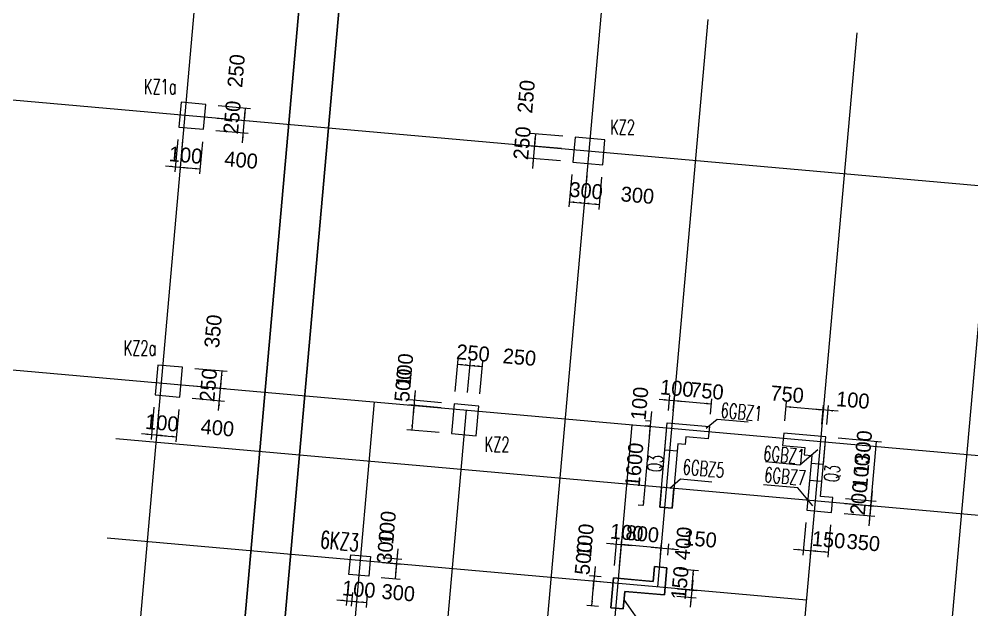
# Model space of a CAD drawing. Extents: x 387171 to 699106, y 11966 to 245688.
# Drawn here: x 590582 to 609728, y 68703 to 80573 of the extents above; entities that cross this region are included whole.
import ezdxf

# ---------------------------------------------------------------- set-up
doc = ezdxf.new("R2010")
doc.units = 0
doc.header["$LTSCALE"] = 100
doc.header["$MEASUREMENT"] = 0
for name, color, linetype in [('b边缘构件', 235, 'Continuous'), ('cnum', 7, 'Continuous'), ('COLU', 7, 'Continuous'), ('DIM', 3, 'Continuous'), ('DOTE', 253, 'Continuous'), ('NUM', 7, 'Continuous'), ('TEXT', 7, 'Continuous'), ('THIN', 7, 'Continuous'), ('wall-主楼', 2, 'Continuous'), ('Y阴影', 254, 'Continuous'), ('剪力墙身标注', 7, 'Continuous'), ('小尺寸', 4, 'Continuous'), ('柱', 2, 'Continuous')]:
    doc.layers.add(name, color=color, linetype=linetype)
doc.styles.add('hztxt', font='hztxt')
doc.styles.get("Standard").update_dxf_attribs({"font": 'standard'})
doc.dimstyles.get("Standard").update_dxf_attribs({"dimtxt": 300, "dimasz": 100, "dimexe": 100, "dimexo": 250, "dimgap": 100, "dimtad": 0, "dimtoh": 1, "dimdec": 0, "dimdsep": 46, "dimcen": 0.09, "dimclrt": 7, "dimadec": 0, "dimazin": 0, "dimtfac": 1, "dimtdec": 4, "dimtofl": 0, "dimtmove": 0, "dimatfit": 3, "dimfxl": 1, "dimtolj": 1, "dimtzin": 0, "dimarcsym": 0})

# ---------------------------------------------------------------- blocks, each defined once
blk = doc.blocks.new('*D484')
at = {"layer": '小尺寸', "color": 0, "linetype": 'ByBlock', "lineweight": -2}
for p, q in [((606539, 70445), (606481, 69797)), ((606887, 70414), (606830, 69766)), ((606490, 69897), (606839, 69866))]:
    blk.add_line(p, q, dxfattribs=at)
for points in [[(606490, 69897), (606591, 69905), (606588, 69871)], [(606839, 69866), (606738, 69858), (606741, 69891)]]:
    blk.add_solid(points, dxfattribs=at)
at = {"layer": '小尺寸', "color": 7, "linetype": 'Continuous', "lineweight": -2, "insert": (607547, 70054), "char_height": 300, "width": 566.67, "attachment_point": 5, "rotation": 354.9316, "style": 'hztxt'}
blk.add_mtext('350', dxfattribs=at)
blk = doc.blocks.new('*D2022')
at = {"layer": '小尺寸', "color": 0, "linetype": 'ByBlock', "lineweight": -2}
for p, q in [((603289, 72690), (603245, 72192)), ((603248, 72393), (603163, 72400)), ((603257, 72493), (603172, 72500))]:
    blk.add_line(p, q, dxfattribs=at)
for points in [[(603271, 72491), (603264, 72592), (603297, 72589)], [(603262, 72392), (603270, 72291), (603237, 72294)]]:
    blk.add_solid(points, dxfattribs=at)
at = {"layer": '小尺寸', "color": 7, "linetype": 'Continuous', "lineweight": -2, "insert": (603052, 72850), "char_height": 300, "width": 476.67, "attachment_point": 5, "rotation": 84.9316, "style": 'hztxt'}
blk.add_mtext('100', dxfattribs=at)
blk = doc.blocks.new('*D1973')
at = {"layer": '小尺寸', "color": 0, "linetype": 'ByBlock', "lineweight": -2}
for p, q in [((603262, 72392), (603121, 70798)), ((603248, 72393), (603163, 72400)), ((603107, 70799), (603021, 70807))]:
    blk.add_line(p, q, dxfattribs=at)
for points in [[(603262, 72392), (603270, 72291), (603237, 72294)], [(603121, 70798), (603113, 70899), (603147, 70896)]]:
    blk.add_solid(points, dxfattribs=at)
at = {"layer": '小尺寸', "color": 7, "linetype": 'Continuous', "lineweight": -2, "insert": (602943, 71617), "char_height": 300, "width": 685, "attachment_point": 5, "rotation": 84.9316, "style": 'hztxt'}
blk.add_mtext('1600', dxfattribs=at)
blk = doc.blocks.new('*D1395')
at = {"layer": '小尺寸', "color": 0, "linetype": 'ByBlock', "lineweight": -2}
for p, q in [((602268, 69267), (602035, 69288)), ((602090, 68781), (602134, 69279)), ((602224, 68769), (601991, 68790))]:
    blk.add_line(p, q, dxfattribs=at)
for points in [[(602134, 69279), (602142, 69178), (602109, 69181)], [(602090, 68781), (602082, 68882), (602116, 68879)]]:
    blk.add_solid(points, dxfattribs=at)
at = {"layer": '小尺寸', "color": 7, "linetype": 'Continuous', "lineweight": -2, "insert": (601924, 69742), "char_height": 300, "width": 566.67, "attachment_point": 5, "rotation": 84.9316, "style": 'hztxt'}
blk.add_mtext('500', dxfattribs=at)
blk = doc.blocks.new('*D958')
at = {"layer": '小尺寸', "color": 0, "linetype": 'ByBlock', "lineweight": -2}
for p, q in [((603847, 69529), (604235, 69494)), ((604100, 69105), (604135, 69503)), ((603812, 69130), (604199, 69096))]:
    blk.add_line(p, q, dxfattribs=at)
for points in [[(604135, 69503), (604143, 69402), (604110, 69405)], [(604100, 69105), (604092, 69206), (604125, 69203)]]:
    blk.add_solid(points, dxfattribs=at)
at = {"layer": '小尺寸', "color": 7, "linetype": 'Continuous', "lineweight": -2, "insert": (603932, 70040), "char_height": 300, "width": 576.67, "attachment_point": 5, "rotation": 84.9316, "style": 'hztxt'}
blk.add_mtext('400', dxfattribs=at)
blk = doc.blocks.new('*D547')
at = {"layer": '小尺寸', "color": 0, "linetype": 'ByBlock', "lineweight": -2}
for p, q in [((603628, 72711), (603655, 73016)), ((603727, 72702), (603754, 73007)), ((603447, 72934), (603945, 72890))]:
    blk.add_line(p, q, dxfattribs=at)
for points in [[(603646, 72916), (603545, 72908), (603548, 72942)], [(603745, 72907), (603847, 72915), (603844, 72882)]]:
    blk.add_solid(points, dxfattribs=at)
at = {"layer": '小尺寸', "color": 7, "linetype": 'Continuous', "lineweight": -2, "insert": (603799, 73154), "char_height": 300, "width": 476.67, "attachment_point": 5, "rotation": 354.9316, "style": 'hztxt'}
blk.add_mtext('100', dxfattribs=at)
blk = doc.blocks.new('*D121')
at = {"layer": '小尺寸', "color": 0, "linetype": 'ByBlock', "lineweight": -2}
for p, q in [((603727, 72702), (603754, 73007)), ((603745, 72907), (604493, 72841)), ((604474, 72636), (604501, 72941))]:
    blk.add_line(p, q, dxfattribs=at)
for points in [[(603745, 72907), (603847, 72915), (603844, 72882)], [(604493, 72841), (604391, 72833), (604394, 72867)]]:
    blk.add_solid(points, dxfattribs=at)
at = {"layer": '小尺寸', "color": 7, "linetype": 'Continuous', "lineweight": -2, "insert": (604405, 73100), "char_height": 300, "width": 566.67, "attachment_point": 5, "rotation": 354.9316, "style": 'hztxt'}
blk.add_mtext('750', dxfattribs=at)
blk = doc.blocks.new('*D2255')
at = {"layer": '小尺寸', "color": 0, "linetype": 'ByBlock', "lineweight": -2}
for p, q in [((606715, 72437), (606749, 72819)), ((606815, 72428), (606849, 72810)), ((607039, 72693), (606541, 72737))]:
    blk.add_line(p, q, dxfattribs=at)
for points in [[(606741, 72719), (606639, 72711), (606642, 72744)], [(606840, 72710), (606941, 72718), (606938, 72685)]]:
    blk.add_solid(points, dxfattribs=at)
at = {"layer": '小尺寸', "color": 7, "linetype": 'Continuous', "lineweight": -2, "insert": (607336, 72917), "char_height": 300, "width": 476.67, "attachment_point": 5, "rotation": 354.9316, "style": 'hztxt'}
blk.add_mtext('100', dxfattribs=at)
blk = doc.blocks.new('*D1817')
at = {"layer": '小尺寸', "color": 0, "linetype": 'ByBlock', "lineweight": -2}
for p, q in [((605968, 72503), (606002, 72885)), ((606741, 72719), (605993, 72785)), ((606715, 72437), (606749, 72819))]:
    blk.add_line(p, q, dxfattribs=at)
for points in [[(605993, 72785), (606095, 72793), (606092, 72760)], [(606741, 72719), (606639, 72711), (606642, 72744)]]:
    blk.add_solid(points, dxfattribs=at)
at = {"layer": '小尺寸', "color": 7, "linetype": 'Continuous', "lineweight": -2, "insert": (606016, 73034), "char_height": 300, "width": 566.67, "attachment_point": 5, "rotation": 354.9316, "style": 'hztxt'}
blk.add_mtext('750', dxfattribs=at)
blk = doc.blocks.new('*D1975')
at = {"layer": '小尺寸', "color": 0, "linetype": 'ByBlock', "lineweight": -2}
for p, q in [((607721, 71093), (607677, 70595)), ((607185, 70939), (607803, 70885)), ((607176, 70840), (607794, 70785))]:
    blk.add_line(p, q, dxfattribs=at)
for points in [[(607704, 70893), (607696, 70995), (607729, 70992)], [(607695, 70794), (607702, 70693), (607669, 70696)]]:
    blk.add_solid(points, dxfattribs=at)
at = {"layer": '小尺寸', "color": 7, "linetype": 'Continuous', "lineweight": -2, "insert": (607505, 71480), "char_height": 300, "width": 476.67, "attachment_point": 5, "rotation": 84.9316, "style": 'hztxt'}
blk.add_mtext('100', dxfattribs=at)
blk = doc.blocks.new('*D1925')
at = {"layer": '小尺寸', "color": 0, "linetype": 'ByBlock', "lineweight": -2}
for p, q in [((607042, 72157), (607909, 72080)), ((607695, 70794), (607810, 72089)), ((607176, 70840), (607794, 70785))]:
    blk.add_line(p, q, dxfattribs=at)
for points in [[(607810, 72089), (607817, 71988), (607784, 71991)], [(607695, 70794), (607687, 70895), (607720, 70892)]]:
    blk.add_solid(points, dxfattribs=at)
at = {"layer": '小尺寸', "color": 7, "linetype": 'Continuous', "lineweight": -2, "insert": (607539, 71864), "char_height": 300, "width": 690, "attachment_point": 5, "rotation": 84.9316, "style": 'hztxt'}
blk.add_mtext('1300', dxfattribs=at)
blk = doc.blocks.new('*D646')
at = {"layer": '小尺寸', "color": 0, "linetype": 'ByBlock', "lineweight": -2}
for p, q in [((602648, 69585), (602695, 70116)), ((603483, 69945), (602686, 70016)), ((603474, 69850), (603492, 70045))]:
    blk.add_line(p, q, dxfattribs=at)
for points in [[(602686, 70016), (602787, 70024), (602784, 69991)], [(603483, 69945), (603382, 69938), (603385, 69971)]]:
    blk.add_solid(points, dxfattribs=at)
at = {"layer": '小尺寸', "color": 7, "linetype": 'Continuous', "lineweight": -2, "insert": (603106, 70230), "char_height": 300, "width": 566.67, "attachment_point": 5, "rotation": 354.9316, "style": 'hztxt'}
blk.add_mtext('800', dxfattribs=at)
blk = doc.blocks.new('*D565')
at = {"layer": '小尺寸', "color": 0, "linetype": 'ByBlock', "lineweight": -2}
for p, q in [((602118, 69080), (602162, 69578)), ((602277, 69367), (602045, 69387)), ((602268, 69267), (602036, 69288))]:
    blk.add_line(p, q, dxfattribs=at)
for points in [[(602144, 69379), (602137, 69480), (602170, 69477)], [(602136, 69279), (602143, 69178), (602110, 69181)]]:
    blk.add_solid(points, dxfattribs=at)
at = {"layer": '小尺寸', "color": 7, "linetype": 'Continuous', "lineweight": -2, "insert": (601957, 70101), "char_height": 300, "width": 476.67, "attachment_point": 5, "rotation": 84.9316, "style": 'hztxt'}
blk.add_mtext('100', dxfattribs=at)
blk = doc.blocks.new('*D144')
at = {"layer": '小尺寸', "color": 0, "linetype": 'ByBlock', "lineweight": -2}
for p, q in [((603812, 69130), (604199, 69096)), ((604117, 69304), (604069, 68756)), ((603799, 68981), (604186, 68947))]:
    blk.add_line(p, q, dxfattribs=at)
for points in [[(604100, 69105), (604092, 69206), (604125, 69203)], [(604087, 68955), (604094, 68854), (604061, 68857)]]:
    blk.add_solid(points, dxfattribs=at)
at = {"layer": '小尺寸', "color": 7, "linetype": 'Continuous', "lineweight": -2, "insert": (603861, 69246), "char_height": 300, "width": 476.67, "attachment_point": 5, "rotation": 84.9316, "style": 'hztxt'}
blk.add_mtext('150', dxfattribs=at)
blk = doc.blocks.new('*D2274')
at = {"layer": '小尺寸', "color": 0, "linetype": 'ByBlock', "lineweight": -2}
for p, q in [((606389, 70458), (606332, 69806)), ((606539, 70445), (606481, 69792)), ((606141, 69923), (606689, 69874))]:
    blk.add_line(p, q, dxfattribs=at)
for points in [[(606340, 69905), (606239, 69897), (606242, 69931)], [(606490, 69892), (606591, 69900), (606588, 69867)]]:
    blk.add_solid(points, dxfattribs=at)
at = {"layer": '小尺寸', "color": 7, "linetype": 'Continuous', "lineweight": -2, "insert": (606849, 70111), "char_height": 300, "width": 476.67, "attachment_point": 5, "rotation": 354.9316, "style": 'hztxt'}
blk.add_mtext('150', dxfattribs=at)
blk = doc.blocks.new('*D1832')
at = {"layer": '小尺寸', "color": 0, "linetype": 'ByBlock', "lineweight": -2}
for p, q in [((607712, 70993), (607659, 70395)), ((607176, 70840), (607794, 70785)), ((607159, 70641), (607777, 70586))]:
    blk.add_line(p, q, dxfattribs=at)
for points in [[(607695, 70794), (607687, 70895), (607720, 70892)], [(607677, 70595), (607685, 70494), (607652, 70496)]]:
    blk.add_solid(points, dxfattribs=at)
at = {"layer": '小尺寸', "color": 7, "linetype": 'Continuous', "lineweight": -2, "insert": (607457, 70941), "char_height": 300, "width": 566.67, "attachment_point": 5, "rotation": 84.9316, "style": 'hztxt'}
blk.add_mtext('200', dxfattribs=at)
blk = doc.blocks.new('*D1697')
at = {"layer": '小尺寸', "color": 0, "linetype": 'ByBlock', "lineweight": -2}
for p, q in [((597180, 69060), (597156, 68789)), ((597279, 69052), (597255, 68780)), ((596965, 68906), (597463, 68862))]:
    blk.add_line(p, q, dxfattribs=at)
for points in [[(597164, 68888), (597063, 68880), (597066, 68914)], [(597264, 68879), (597365, 68887), (597362, 68854)]]:
    blk.add_solid(points, dxfattribs=at)
at = {"layer": '小尺寸', "color": 7, "linetype": 'Continuous', "lineweight": -2, "insert": (597409, 69117), "char_height": 300, "width": 476.67, "attachment_point": 5, "rotation": 354.9316, "style": 'hztxt'}
blk.add_mtext('100', dxfattribs=at)
blk = doc.blocks.new('*D1267')
at = {"layer": '小尺寸', "color": 0, "linetype": 'ByBlock', "lineweight": -2}
for p, q in [((597279, 69052), (597255, 68780)), ((597578, 69025), (597554, 68753)), ((597264, 68879), (597563, 68853))]:
    blk.add_line(p, q, dxfattribs=at)
for points in [[(597264, 68879), (597365, 68887), (597362, 68854)], [(597563, 68853), (597462, 68845), (597465, 68878)]]:
    blk.add_solid(points, dxfattribs=at)
at = {"layer": '小尺寸', "color": 7, "linetype": 'Continuous', "lineweight": -2, "insert": (598202, 69047), "char_height": 300, "width": 566.67, "attachment_point": 5, "rotation": 354.9316, "style": 'hztxt'}
blk.add_mtext('300', dxfattribs=at)
blk = doc.blocks.new('*D836')
at = {"layer": '小尺寸', "color": 0, "linetype": 'ByBlock', "lineweight": -2}
for p, q in [((598194, 69930), (598149, 69432)), ((597894, 69756), (598276, 69722)), ((597885, 69656), (598267, 69622))]:
    blk.add_line(p, q, dxfattribs=at)
for points in [[(598176, 69731), (598168, 69832), (598201, 69829)], [(598167, 69631), (598175, 69530), (598142, 69533)]]:
    blk.add_solid(points, dxfattribs=at)
at = {"layer": '小尺寸', "color": 7, "linetype": 'Continuous', "lineweight": -2, "insert": (597981, 70357), "char_height": 300, "width": 476.67, "attachment_point": 5, "rotation": 84.9316, "style": 'hztxt'}
blk.add_mtext('100', dxfattribs=at)
blk = doc.blocks.new('*D419')
at = {"layer": '小尺寸', "color": 0, "linetype": 'ByBlock', "lineweight": -2}
for p, q in [((597885, 69656), (598267, 69622)), ((598167, 69631), (598141, 69332)), ((597859, 69357), (598240, 69323))]:
    blk.add_line(p, q, dxfattribs=at)
for points in [[(598167, 69631), (598175, 69530), (598142, 69533)], [(598141, 69332), (598133, 69433), (598166, 69430)]]:
    blk.add_solid(points, dxfattribs=at)
at = {"layer": '小尺寸', "color": 7, "linetype": 'Continuous', "lineweight": -2, "insert": (597946, 69968), "char_height": 300, "width": 566.67, "attachment_point": 5, "rotation": 84.9316, "style": 'hztxt'}
blk.add_mtext('300', dxfattribs=at)
blk = doc.blocks.new('*D2879')
at = {"layer": '小尺寸', "color": 0, "linetype": 'ByBlock', "lineweight": -2}
for p, q in [((603284, 69963), (603831, 69914)), ((603471, 69813), (603492, 70045)), ((603620, 69800), (603641, 70032))]:
    blk.add_line(p, q, dxfattribs=at)
for points in [[(603483, 69945), (603382, 69938), (603385, 69971)], [(603632, 69932), (603733, 69940), (603730, 69907)]]:
    blk.add_solid(points, dxfattribs=at)
at = {"layer": '小尺寸', "color": 7, "linetype": 'Continuous', "lineweight": -2, "insert": (604267, 70127), "char_height": 300, "width": 476.67, "attachment_point": 5, "rotation": 354.9316, "style": 'hztxt'}
blk.add_mtext('150', dxfattribs=at)
blk = doc.blocks.new('*D2483')
at = {"layer": '小尺寸', "color": 0, "linetype": 'ByBlock', "lineweight": -2}
for p, q in [((602548, 69594), (602595, 70124)), ((602648, 69585), (602695, 70116)), ((602387, 70043), (602885, 69998))]:
    blk.add_line(p, q, dxfattribs=at)
for points in [[(602586, 70025), (602485, 70017), (602488, 70050)], [(602686, 70016), (602787, 70024), (602784, 69991)]]:
    blk.add_solid(points, dxfattribs=at)
at = {"layer": '小尺寸', "color": 7, "linetype": 'Continuous', "lineweight": -2, "insert": (602794, 70257), "char_height": 300, "width": 476.67, "attachment_point": 5, "rotation": 354.9316, "style": 'hztxt'}
blk.add_mtext('100', dxfattribs=at)
blk = doc.blocks.new('*D1688')
at = {"layer": 'DIM', "color": 0, "linetype": 'ByBlock', "lineweight": -2}
for p, q in [((601506, 78220), (600859, 78277)), ((600958, 78268), (600936, 78019)), ((601484, 77971), (600836, 78028))]:
    blk.add_line(p, q, dxfattribs=at)
for points in [[(600936, 78019), (600928, 78120), (600961, 78117)], [(600958, 78268), (600966, 78167), (600933, 78170)]]:
    blk.add_solid(points, dxfattribs=at)
at = {"layer": 'DIM', "color": 7, "linetype": 'Continuous', "lineweight": -2, "insert": (600773, 79014), "char_height": 300, "width": 566.67, "attachment_point": 5, "rotation": 84.9316, "style": 'hztxt'}
blk.add_mtext('250', dxfattribs=at)
blk = doc.blocks.new('*D1284')
at = {"layer": 'DIM', "color": 0, "linetype": 'ByBlock', "lineweight": -2}
for p, q in [((600954, 78218), (600896, 77571)), ((601484, 77971), (600836, 78028)), ((601462, 77722), (600814, 77779))]:
    blk.add_line(p, q, dxfattribs=at)
for points in [[(600936, 78019), (600928, 78120), (600961, 78117)], [(600914, 77770), (600922, 77669), (600889, 77672)]]:
    blk.add_solid(points, dxfattribs=at)
at = {"layer": 'DIM', "color": 7, "linetype": 'Continuous', "lineweight": -2, "insert": (600691, 78081), "char_height": 300, "width": 566.67, "attachment_point": 5, "rotation": 84.9316, "style": 'hztxt'}
blk.add_mtext('250', dxfattribs=at)
blk = doc.blocks.new('*D1184')
at = {"layer": 'DIM', "color": 0, "linetype": 'ByBlock', "lineweight": -2}
for p, q in [((601689, 77450), (601631, 76803)), ((601988, 77424), (601930, 76777)), ((601640, 76903), (601939, 76876))]:
    blk.add_line(p, q, dxfattribs=at)
for points in [[(601640, 76903), (601741, 76910), (601738, 76877)], [(601939, 76876), (601838, 76868), (601841, 76902)]]:
    blk.add_solid(points, dxfattribs=at)
at = {"layer": 'DIM', "color": 7, "linetype": 'Continuous', "lineweight": -2, "insert": (601976, 77124), "char_height": 300, "width": 566.67, "attachment_point": 5, "rotation": 354.9316, "style": 'hztxt'}
blk.add_mtext('300', dxfattribs=at)
blk = doc.blocks.new('*D763')
at = {"layer": 'DIM', "color": 0, "linetype": 'ByBlock', "lineweight": -2}
for p, q in [((601988, 77424), (601930, 76777)), ((602286, 77397), (602229, 76750)), ((601939, 76876), (602238, 76850))]:
    blk.add_line(p, q, dxfattribs=at)
for points in [[(601939, 76876), (602040, 76884), (602037, 76851)], [(602238, 76850), (602137, 76842), (602140, 76875)]]:
    blk.add_solid(points, dxfattribs=at)
at = {"layer": 'DIM', "color": 7, "linetype": 'Continuous', "lineweight": -2, "insert": (603008, 77032), "char_height": 300, "width": 566.67, "attachment_point": 5, "rotation": 354.9316, "style": 'hztxt'}
blk.add_mtext('300', dxfattribs=at)
blk = doc.blocks.new('*D1289')
at = {"layer": 'DIM', "color": 0, "linetype": 'ByBlock', "lineweight": -2}
for p, q in [((593770, 78153), (593712, 77505)), ((593869, 78144), (593812, 77497)), ((593522, 77623), (594020, 77578))]:
    blk.add_line(p, q, dxfattribs=at)
for points in [[(593721, 77605), (593620, 77597), (593623, 77630)], [(593821, 77596), (593922, 77604), (593919, 77571)]]:
    blk.add_solid(points, dxfattribs=at)
at = {"layer": 'DIM', "color": 7, "linetype": 'Continuous', "lineweight": -2, "insert": (593929, 77838), "char_height": 300, "width": 476.67, "attachment_point": 5, "rotation": 354.9316, "style": 'hztxt'}
blk.add_mtext('100', dxfattribs=at)
blk = doc.blocks.new('*D862')
at = {"layer": 'DIM', "color": 0, "linetype": 'ByBlock', "lineweight": -2}
for p, q in [((593869, 78144), (593812, 77497)), ((594268, 78109), (594210, 77461)), ((593821, 77596), (594219, 77561))]:
    blk.add_line(p, q, dxfattribs=at)
for points in [[(593821, 77596), (593922, 77604), (593919, 77571)], [(594219, 77561), (594118, 77553), (594121, 77586)]]:
    blk.add_solid(points, dxfattribs=at)
at = {"layer": 'DIM', "color": 7, "linetype": 'Continuous', "lineweight": -2, "insert": (595045, 77739), "char_height": 300, "width": 576.67, "attachment_point": 5, "rotation": 354.9316, "style": 'hztxt'}
blk.add_mtext('400', dxfattribs=at)
blk = doc.blocks.new('*D412')
at = {"layer": 'DIM', "color": 0, "linetype": 'ByBlock', "lineweight": -2}
for p, q in [((595069, 78088), (595127, 78735)), ((594561, 78585), (595209, 78527)), ((594539, 78336), (595186, 78278))]:
    blk.add_line(p, q, dxfattribs=at)
for points in [[(595109, 78536), (595101, 78637), (595134, 78634)], [(595087, 78287), (595095, 78186), (595061, 78189)]]:
    blk.add_solid(points, dxfattribs=at)
at = {"layer": 'DIM', "color": 7, "linetype": 'Continuous', "lineweight": -2, "insert": (594863, 78598), "char_height": 300, "width": 566.67, "attachment_point": 5, "rotation": 84.9316, "style": 'hztxt'}
blk.add_mtext('250', dxfattribs=at)
blk = doc.blocks.new('*D384')
at = {"layer": 'DIM', "color": 0, "linetype": 'ByBlock', "lineweight": -2}
for p, q in [((594583, 78834), (595231, 78776)), ((595109, 78536), (595131, 78785)), ((594561, 78585), (595209, 78527))]:
    blk.add_line(p, q, dxfattribs=at)
for points in [[(595131, 78785), (595139, 78684), (595106, 78687)], [(595109, 78536), (595101, 78637), (595134, 78634)]]:
    blk.add_solid(points, dxfattribs=at)
at = {"layer": 'DIM', "color": 7, "linetype": 'Continuous', "lineweight": -2, "insert": (594946, 79531), "char_height": 300, "width": 566.67, "attachment_point": 5, "rotation": 84.9316, "style": 'hztxt'}
blk.add_mtext('250', dxfattribs=at)
blk = doc.blocks.new('*D1579')
at = {"layer": 'DIM', "color": 0, "linetype": 'ByBlock', "lineweight": -2}
for p, q in [((593293, 72774), (593235, 72126)), ((593392, 72765), (593335, 72118)), ((593045, 72244), (593543, 72200))]:
    blk.add_line(p, q, dxfattribs=at)
for points in [[(593244, 72226), (593143, 72218), (593146, 72251)], [(593344, 72217), (593445, 72225), (593442, 72192)]]:
    blk.add_solid(points, dxfattribs=at)
at = {"layer": 'DIM', "color": 7, "linetype": 'Continuous', "lineweight": -2, "insert": (593452, 72459), "char_height": 300, "width": 476.67, "attachment_point": 5, "rotation": 354.9316, "style": 'hztxt'}
blk.add_mtext('100', dxfattribs=at)
blk = doc.blocks.new('*D1542')
at = {"layer": 'DIM', "color": 0, "linetype": 'ByBlock', "lineweight": -2}
for p, q in [((593392, 72765), (593335, 72118)), ((593791, 72730), (593733, 72082)), ((593344, 72217), (593742, 72182))]:
    blk.add_line(p, q, dxfattribs=at)
for points in [[(593344, 72217), (593445, 72225), (593442, 72192)], [(593742, 72182), (593641, 72174), (593644, 72207)]]:
    blk.add_solid(points, dxfattribs=at)
at = {"layer": 'DIM', "color": 7, "linetype": 'Continuous', "lineweight": -2, "insert": (594568, 72360), "char_height": 300, "width": 576.67, "attachment_point": 5, "rotation": 354.9316, "style": 'hztxt'}
blk.add_mtext('400', dxfattribs=at)
blk = doc.blocks.new('*D1075')
at = {"layer": 'DIM', "color": 0, "linetype": 'ByBlock', "lineweight": -2}
for p, q in [((594592, 72709), (594650, 73356)), ((594084, 73206), (594731, 73148)), ((594062, 72957), (594709, 72899))]:
    blk.add_line(p, q, dxfattribs=at)
for points in [[(594632, 73157), (594624, 73258), (594657, 73255)], [(594610, 72908), (594618, 72807), (594584, 72810)]]:
    blk.add_solid(points, dxfattribs=at)
at = {"layer": 'DIM', "color": 7, "linetype": 'Continuous', "lineweight": -2, "insert": (594386, 73219), "char_height": 300, "width": 566.67, "attachment_point": 5, "rotation": 84.9316, "style": 'hztxt'}
blk.add_mtext('250', dxfattribs=at)
blk = doc.blocks.new('*D656')
at = {"layer": 'DIM', "color": 0, "linetype": 'ByBlock', "lineweight": -2}
for p, q in [((594115, 73554), (594762, 73497)), ((594632, 73157), (594663, 73506)), ((594084, 73206), (594731, 73148))]:
    blk.add_line(p, q, dxfattribs=at)
for points in [[(594663, 73506), (594671, 73405), (594637, 73408)], [(594632, 73157), (594624, 73258), (594657, 73255)]]:
    blk.add_solid(points, dxfattribs=at)
at = {"layer": 'DIM', "color": 7, "linetype": 'Continuous', "lineweight": -2, "insert": (594482, 74301), "char_height": 300, "width": 566.67, "attachment_point": 5, "rotation": 84.9316, "style": 'hztxt'}
blk.add_mtext('350', dxfattribs=at)
blk = doc.blocks.new('*D2775')
at = {"layer": 'DIM', "color": 0, "linetype": 'ByBlock', "lineweight": -2}
for p, q in [((598543, 73111), (598499, 72613)), ((599064, 72764), (598417, 72821)), ((599073, 72864), (598426, 72921))]:
    blk.add_line(p, q, dxfattribs=at)
for points in [[(598525, 72912), (598518, 73013), (598551, 73010)], [(598517, 72813), (598524, 72711), (598491, 72714)]]:
    blk.add_solid(points, dxfattribs=at)
at = {"layer": 'DIM', "color": 7, "linetype": 'Continuous', "lineweight": -2, "insert": (598329, 73522), "char_height": 300, "width": 476.67, "attachment_point": 5, "rotation": 84.9316, "style": 'hztxt'}
blk.add_mtext('100', dxfattribs=at)
blk = doc.blocks.new('*D2703')
at = {"layer": 'DIM', "color": 0, "linetype": 'ByBlock', "lineweight": -2}
for p, q in [((599064, 72764), (598417, 72821)), ((598517, 72813), (598472, 72315)), ((599020, 72266), (598373, 72323))]:
    blk.add_line(p, q, dxfattribs=at)
for points in [[(598517, 72813), (598524, 72711), (598491, 72714)], [(598472, 72315), (598465, 72416), (598498, 72413)]]:
    blk.add_solid(points, dxfattribs=at)
at = {"layer": 'DIM', "color": 7, "linetype": 'Continuous', "lineweight": -2, "insert": (598301, 73216), "char_height": 300, "width": 566.67, "attachment_point": 5, "rotation": 84.9316, "style": 'hztxt'}
blk.add_mtext('500', dxfattribs=at)
blk = doc.blocks.new('*D2306')
at = {"layer": 'DIM', "color": 0, "linetype": 'ByBlock', "lineweight": -2}
for p, q in [((599344, 73091), (599402, 73738)), ((599593, 73068), (599651, 73716)), ((599393, 73638), (599642, 73616))]:
    blk.add_line(p, q, dxfattribs=at)
for points in [[(599393, 73638), (599494, 73646), (599491, 73613)], [(599642, 73616), (599541, 73609), (599544, 73642)]]:
    blk.add_solid(points, dxfattribs=at)
at = {"layer": 'DIM', "color": 7, "linetype": 'Continuous', "lineweight": -2, "insert": (599704, 73862), "char_height": 300, "width": 566.67, "attachment_point": 5, "rotation": 354.9316, "style": 'hztxt'}
blk.add_mtext('250', dxfattribs=at)
blk = doc.blocks.new('*D1826')
at = {"layer": 'DIM', "color": 0, "linetype": 'ByBlock', "lineweight": -2}
for p, q in [((599593, 73068), (599651, 73716)), ((599642, 73616), (599891, 73594)), ((599842, 73046), (599900, 73694))]:
    blk.add_line(p, q, dxfattribs=at)
for points in [[(599642, 73616), (599743, 73624), (599740, 73591)], [(599891, 73594), (599790, 73586), (599793, 73620)]]:
    blk.add_solid(points, dxfattribs=at)
at = {"layer": 'DIM', "color": 7, "linetype": 'Continuous', "lineweight": -2, "insert": (600637, 73779), "char_height": 300, "width": 566.67, "attachment_point": 5, "rotation": 354.9316, "style": 'hztxt'}
blk.add_mtext('250', dxfattribs=at)
blk = doc.blocks.new('后浇带现场')
at = {"color": 6, "lineweight": 30}
for points in [[(777111, 575147), (781539, 625070)], [(776314, 575218), (780665, 624270)]]:
    blk.add_lwpolyline(points, dxfattribs=at)

msp = doc.modelspace()

# ---------------------------------------------------------------- hatches: boundary and pattern name
at = {"layer": 'Y阴影'}
h = msp.add_hatch(dxfattribs=at)
h.set_pattern_fill('ANSI31', color=256, scale=25, angle=-21.95462, style=0)
h.set_pattern_definition([])
h.paths.add_polyline_path([(604430.1, 72137.5), (603981.9, 72177.3), (603968.6, 72027.9), (603819.2, 72041.1), (603805.9, 71891.7), (603556.9, 71913.8), (603605.5, 72461.6), (604452.2, 72386.5)], flags=0)
h = msp.add_hatch(dxfattribs=at)
h.set_pattern_fill('ANSI31', color=256, scale=25, angle=-21.95462, style=0)
h.set_pattern_definition([])
h.paths.add_polyline_path([(605924.2, 72005), (606372.5, 71965.2), (606359.2, 71815.8), (606508.6, 71802.6), (606495.4, 71653.2), (606744.4, 71631.1), (606793, 72178.9), (605946.3, 72254)], flags=0)
h = msp.add_hatch(dxfattribs=at)
h.set_pattern_fill('ANSI31', color=256, scale=25, angle=-21.95462, style=0)
h.set_pattern_definition([])
h.paths.add_polyline_path([(606464.5, 71304.5), (606411.5, 70706.9), (606909.5, 70662.7), (606936, 70961.5), (606687, 70983.6), (606713.5, 71282.4)], flags=0)
h = msp.add_hatch(dxfattribs=at)
h.set_pattern_fill('ANSI31', color=256, scale=25, angle=-21.95462, style=0)
h.set_pattern_definition([])
h.paths.add_polyline_path([(603490.7, 71166.7), (603455.3, 70768.3), (603704.3, 70746.2), (603739.7, 71144.6)], flags=0)
h = msp.add_hatch(dxfattribs=at)
h.set_pattern_fill('ANSI31', color=256, scale=25, angle=-21.95462, style=0)
h.set_pattern_definition([])
h.paths.add_polyline_path([(602525.8, 69344.8), (602472.8, 68747.2), (602722, 68725.1), (602752.9, 69073.7), (603001.9, 69051.6), (603549.7, 69003), (603598.3, 69550.9), (603349.3, 69573), (603322.8, 69274.1), (603023.8, 69300.7)], flags=0)

# ---------------------------------------------------------------- linework, layer by layer
at = {"layer": 'b边缘构件'}
for points in [[(604430.1, 72137.5), (603981.9, 72177.3), (603968.6, 72027.9), (603819.2, 72041.1), (603805.9, 71891.7), (603556.9, 71913.8), (603605.5, 72461.6), (604452.2, 72386.5)], [(605924.2, 72005), (606372.5, 71965.2), (606359.2, 71815.8), (606508.6, 71802.6), (606495.4, 71653.2), (606744.4, 71631.1), (606793, 72178.9), (605946.3, 72254)]]:
    msp.add_lwpolyline(points, close=True, dxfattribs=at)
for points in [[(606464.5, 71304.5), (606411.5, 70706.9), (606909.5, 70662.7), (606936, 70961.5), (606687, 70983.6), (606713.5, 71282.4), (606464.5, 71304.5)], [(603490.7, 71166.7), (603455.3, 70768.3), (603704.3, 70746.2), (603739.7, 71144.6), (603490.7, 71166.7)], [(602525.8, 69344.8), (602472.8, 68747.2), (602722, 68725.1), (602752.9, 69073.7), (603001.9, 69051.6), (603549.7, 69003), (603598.3, 69550.9), (603349.3, 69573), (603322.8, 69274.1), (603023.8, 69300.7), (602525.8, 69344.8)]]:
    msp.add_lwpolyline(points, dxfattribs=at)
at = {"layer": 'COLU'}
for points in [[(593791.9, 78401.8), (594290, 78357.7), (594334.1, 78855.7), (593836.1, 78899.9)], [(601710.8, 77699.5), (602308.5, 77646.5), (602352.7, 78144.5), (601755, 78197.5)], [(593314.9, 73022.9), (593812.9, 72978.8), (593865.9, 73576.4), (593367.9, 73620.6)], [(599269.3, 72243.9), (599767.4, 72199.7), (599820.4, 72797.3), (599322.3, 72841.5)]]:
    msp.add_lwpolyline(points, close=True, dxfattribs=at)
at = {"layer": 'DOTE'}
for p, q in [((605079.6, 112287.1), (599065, 44471.9)), ((596391.7, 106582.3), (590946.9, 45191.9)), ((612569.3, 105047.1), (607133.4, 43756.3)), ((604424.2, 80560.9), (603413.6, 69165.7)), ((607412.5, 80295.8), (606242.8, 67107.7)), ((586343.3, 79313.4), (664486.6, 72382.8)), ((569231.6, 75409.9), (664009.5, 67003.9)), ((597719.7, 72883.2), (596549.2, 59685.1)), ((599562.5, 72719.8), (597072.8, 44648.6)), ((601497.3, 56614.9), (602899.4, 72423.9)), ((652518.1, 66818.4), (592525.8, 72139.2)), ((606401.9, 68900.7), (592349.1, 70147))]:
    msp.add_line(p, q, dxfattribs=at)
at = {"layer": 'THIN', "color": 200}
msp.add_line((602737.4, 68899.4), (603134.3, 68336.2), dxfattribs=at)
for points in [[(604390.2, 72356), (604607.1, 72537.6), (605234.6, 72481.9)], [(606631.8, 71917), (606268.4, 71613.6), (605579.4, 71674.7)], [(603658, 71151.9), (603874.9, 71333.4), (604502.4, 71277.8)], [(606532.3, 70794.8), (606227.9, 71157.5), (605538.9, 71218.6)]]:
    msp.add_lwpolyline(points, dxfattribs=at)
at = {"layer": 'wall-主楼'}
for points in [[(604430.1, 72137.5), (603981.9, 72177.3), (603968.6, 72027.9), (603819.2, 72041.1), (603704.3, 70746.2), (603455.3, 70768.3), (603605.5, 72461.6), (604452.2, 72386.5)], [(606793, 72178.9), (605946.3, 72254), (605924.2, 72005), (606372.5, 71965.2), (606359.2, 71815.8), (606508.6, 71802.6), (606411.5, 70706.9), (606909.5, 70662.7), (606936, 70961.5), (606687, 70983.6)], [(602752.9, 69073.7), (602722, 68725.1), (602472.9, 68747.2), (602525.9, 69344.8), (603322.8, 69274.1), (603349.3, 69573), (603598.3, 69550.9), (603549.7, 69003)]]:
    msp.add_lwpolyline(points, close=True, dxfattribs=at)
at = {"layer": '柱'}
msp.add_lwpolyline([(597609.6, 69379.3), (597211.2, 69414.6), (597246.5, 69813.1), (597644.9, 69777.7)], close=True, dxfattribs=at)

# ---------------------------------------------------------------- block references
at = {"color": 3, "lineweight": 30}
msp.add_blockref('后浇带现场', (-182998.7, -527042.1), dxfattribs=at)

# ---------------------------------------------------------------- texts
at = {"layer": 'cnum', "color": 200, "width": 0.7}
msp.add_text('6KZ3', height=350, rotation=354.93165, dxfattribs=at).set_placement((596622.7, 69946.4))
at = {"layer": 'NUM', "color": 200, "width": 0.7}
for s, p in [('KZ1a', (593091.5, 79065)), ('KZ2', (602458.7, 78250.6)), ('KZ2a', (592683.6, 73815)), ('KZ2', (599937, 71880.3))]:
    msp.add_text(s, height=300, dxfattribs=at).set_placement(p)
at = {"layer": 'TEXT', "color": 200, "width": 0.7}
for s, p in [('6GBZ1', (604669.4, 72568.1)), ('6GBZ1', (605525, 71704.2)), ('6GBZ5', (603907, 71431)), ('6GBZ7', (605545.3, 71273.8))]:
    msp.add_text(s, height=300, rotation=354.93165, dxfattribs=at).set_placement(p)
at = {"layer": '剪力墙身标注', "width": 0.7}
for p in [(603499, 71462.5), (607051.3, 71260.4)]:
    msp.add_text('Q3', height=300, rotation=84.93165, dxfattribs=at).set_placement(p)

# ---------------------------------------------------------------- dimensions: what is measured, and where the dimension line sits
at = {"layer": 'DIM', "color": 200}
for p1, p2, distance, picture, middle in [((594312, 78606.7), (594334.1, 78855.7), -800, '*D384', (594901.3, 79024.3)), ((601755, 78197.5), (601732.9, 77948.5), -800, '*D1688', (600728.4, 78507.5)), ((594290, 78357.7), (594312, 78606.7), -800, '*D412', (594818.5, 78091.8)), ((593791.9, 78401.8), (593891.5, 78393), -800, '*D1289', (593542.2, 77871.8)), ((593891.5, 78393), (594290, 78357.7), -800, '*D862', (594458.6, 77790.5)), ((601732.9, 77948.5), (601710.8, 77699.5), -800, '*D1284', (600645.7, 77575)), ((601710.8, 77699.5), (602009.7, 77673), -800, '*D1184', (601445, 77170.9)), ((602009.7, 77673), (602308.5, 77646.5), -800, '*D763', (602477.1, 77079.4)), ((593835, 73227.8), (593865.9, 73576.4), -800, '*D656', (594433, 73745.1)), ((599322.3, 72841.5), (599571.3, 72819.4), 800, '*D2306', (599197.9, 73906.7)), ((599571.3, 72819.4), (599820.4, 72797.3), 800, '*D1826', (600130.4, 73824)), ((599322.3, 72841.5), (599313.5, 72741.9), -800, '*D2775', (598294.3, 73135.4)), ((593812.9, 72978.8), (593835, 73227.8), -800, '*D1075', (594341.5, 72713)), ((599313.5, 72741.9), (599269.3, 72243.9), -800, '*D2703', (598245.5, 72585.6)), ((593314.9, 73022.9), (593414.5, 73014.1), -800, '*D1579', (593065.1, 72492.9)), ((593414.5, 73014.1), (593812.9, 72978.8), -800, '*D1542', (593981.5, 72411.7))]:
    dim = msp.add_aligned_dim(p1=p1, p2=p2, distance=distance, dimstyle='Standard', dxfattribs=at)
    dim.commit()
    dim.dimension.update_dxf_attribs({"geometry": picture, "text_midpoint": middle})
at = {"layer": '小尺寸'}
for base, p1, p2, angle, picture, middle in [((603745.4, 72907.4), (603605.5, 72461.6), (603705.1, 72452.8), 354.93165, '*D547', (603411.8, 73187.9)), ((603262.4, 72391.7), (603505.9, 72470.5), (603497.1, 72370.8), 84.93165, '*D2022', (603017.8, 72463.5)), ((604492.5, 72841.1), (603705.1, 72452.8), (604452.2, 72386.5), 354.93165, '*D121', (604404.9, 73099.9)), ((605993.4, 72785.3), (606693.4, 72187.8), (605946.3, 72254), 354.93165, '*D1817', (606015.5, 73034.3)), ((606740.5, 72719), (606793, 72178.9), (606693.4, 72187.8), 354.93165, '*D2255', (606949.7, 72951.5)), ((603121.1, 70797.9), (603497.1, 72370.8), (603355.7, 70777.1), 84.93165, '*D1973', (602942.7, 71616.9)), ((607809.5, 72088.8), (606927.2, 70861.9), (606793, 72178.9), 84.93165, '*D1925', (607538.6, 71864.2)), ((607694.7, 70793.8), (606936, 70961.5), (606927.2, 70861.9), 84.93165, '*D1975', (607470.3, 71093.7)), ((607677, 70594.6), (606927.2, 70861.9), (606909.5, 70662.7), 84.93165, '*D1832', (607414.1, 70459.7)), ((598167.1, 69631), (597644.9, 69777.7), (597636.1, 69678.1), 84.93165, '*D836', (597946.2, 69970.3)), ((606489.8, 69892), (606411.5, 70706.9), (606560.9, 70693.6), 354.93165, '*D2274', (606437.2, 70147.6)), ((602685.9, 70016.1), (602525.9, 69344.8), (602625.5, 69336), 354.93165, '*D2483', (602407.2, 70291.7)), ((598140.6, 69332.2), (597636.1, 69678.1), (597609.6, 69379.3), 84.93165, '*D419', (597898.9, 69436.5)), ((602144.4, 69378.7), (602516.9, 69245.2), (602525.8, 69344.8), 84.93165, '*D565', (601923.1, 69713.7)), ((602685.9, 70016.1), (603452.2, 69601.5), (602625.5, 69336), 354.93165, '*D646', (603106.4, 70229.7)), ((603632.1, 69932.1), (603448.9, 69564.1), (603598.3, 69550.9), 354.93165, '*D2879', (603855.4, 70163.3)), ((604135.1, 69503.3), (603563, 69152.4), (603598.3, 69550.9), 84.93165, '*D958', (603879.7, 69453.9)), ((602134.3, 69279.2), (602472.8, 68747.2), (602516.9, 69245.2), 84.93165, '*D1395', (601868.4, 69110.9)), ((604086.5, 68955.4), (603563, 69152.4), (603549.7, 69003), 84.93165, '*D144', (603824.8, 68834.2)), ((597264.1, 68879.3), (597201.8, 69309.4), (597301.4, 69300.5), 354.93165, '*D1697', (597022.1, 69151.8)), ((597562.9, 68852.8), (597301.4, 69300.5), (597600.3, 69274), 354.93165, '*D1267', (597670.7, 69094.2))]:
    dim = msp.add_linear_dim(base=base, p1=p1, p2=p2, angle=angle, dimstyle='Standard', dxfattribs=at)
    dim.commit()
    dim.dimension.update_dxf_attribs({"geometry": picture, "text_midpoint": middle})
dim = msp.add_aligned_dim(p1=(606560.9, 70693.6), p2=(606909.5, 70662.7), distance=-800, dimstyle='Standard', dxfattribs=at)
dim.commit()
dim.dimension.update_dxf_attribs({"geometry": '*D484', "text_midpoint": (606990.6, 70103.3)})

doc.saveas('drawing.dxf')
